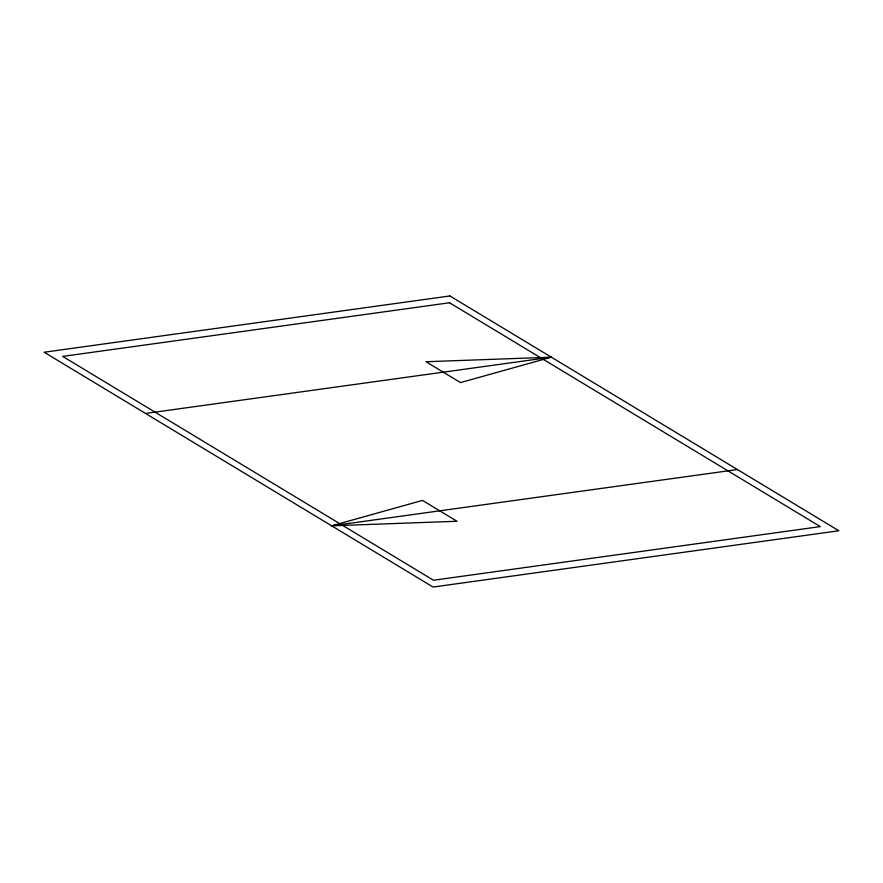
<?xml version="1.0" encoding="UTF-8"?>
<svg xmlns="http://www.w3.org/2000/svg" width="883" height="883" viewBox="0 0 883 883"><rect width="100%" height="100%" fill="white"/><g stroke="black" fill="none" stroke-linecap="round" stroke-linejoin="round"><path stroke-width="1.32" d="M551.323 357.185L460.518 382.593L425.981 361.743L551.323 357.185L145.552 413.454M331.677 525.815L422.482 500.407L457.019 521.257L331.677 525.815L737.448 469.546M449.922 295.96L44.15 352.24L433.078 587.04L838.85 530.76L449.922 295.96M449.524 302.759L62.693 356.401L433.476 580.241L820.307 526.599L449.524 302.759"/></g></svg>
